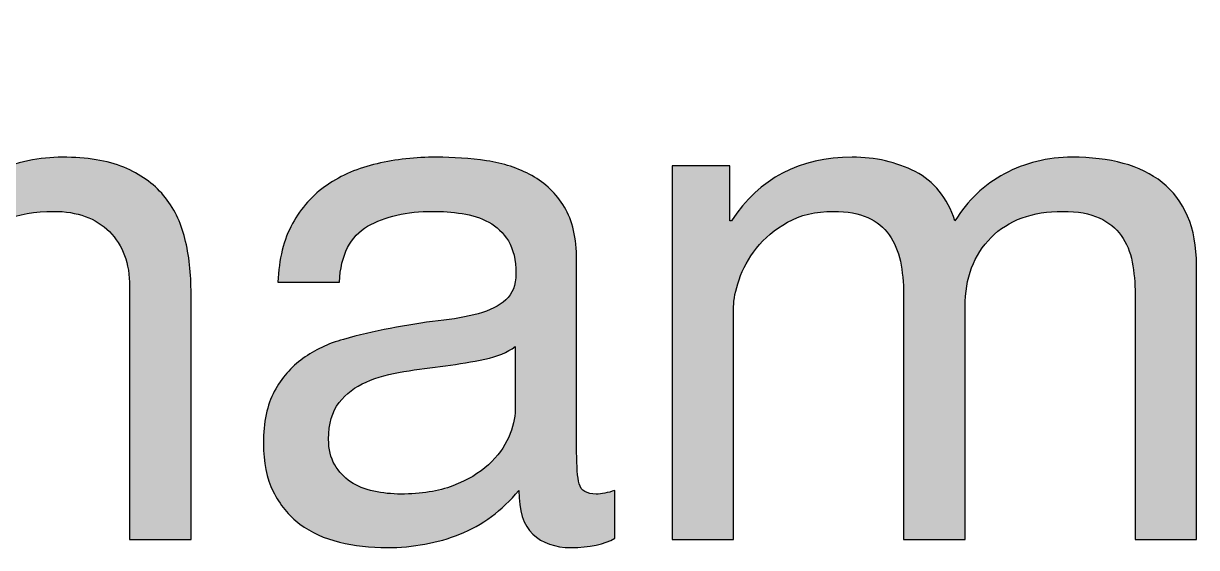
# Paper-space layout 'A1mask (portrait)' of a CAD drawing. Extents: x 0 to 565, y 0 to 805.
# Drawn here: x 403.16 to 409.84, y 59.16 to 62.15 of the extents above; entities that cross this region are included whole.
import ezdxf
from ezdxf.enums import TextEntityAlignment as Align

# ---------------------------------------------------------------- set-up
doc = ezdxf.new("R2010")
doc.units = 0
doc.layers.get('0').update_dxf_attribs({"linetype": 'CONTINUOUS'})
doc.layers.get('Defpoints').update_dxf_attribs({"linetype": 'CONTINUOUS'})
doc.layers.add('JPP_Mask', color=7, linetype='CONTINUOUS')
doc.styles.add('JPP', font='arial.ttf')

# ---------------------------------------------------------------- blocks, each defined once
blk = doc.blocks.new('A1mask (portrait)')
at = {"true_color": 0x004a91}
h = blk.add_hatch(color=154, dxfattribs=at)
edge = h.paths.add_edge_path()
edge.add_spline(control_points=[(402.697, 62.1509), (402.697, 62.1509), (402.697, 61.026), (402.697, 61.026), (402.697, 61.026), (402.705, 61.026), (402.705, 61.026), (402.7325, 61.0923), (402.7713, 61.1476), (402.8205, 61.1931), (402.8698, 61.2385), (402.9256, 61.2755), (402.9876, 61.3043), (403.0492, 61.3332), (403.1135, 61.3545), (403.1812, 61.3682), (403.2484, 61.382), (403.3138, 61.3886), (403.3767, 61.3886), (403.5168, 61.3886), (403.6338, 61.3697), (403.727, 61.3313), (403.8203, 61.2925), (403.896, 61.239), (403.9537, 61.1704), (404.011, 61.1017), (404.0517, 61.0198), (404.0749, 60.9252), (404.0986, 60.8305), (404.11, 60.7254), (404.11, 60.6099), (404.11, 60.6099), (404.11, 59.2092), (404.11, 59.2092), (404.11, 59.2092), (403.7601, 59.2092), (403.7601, 59.2092), (403.7601, 59.2092), (403.7601, 60.6511), (403.7601, 60.6511), (403.7601, 60.7832), (403.7213, 60.8873), (403.6446, 60.9645), (403.5675, 61.0411), (403.4619, 61.08), (403.3275, 61.08), (403.22, 61.08), (403.1273, 61.0634), (403.0492, 61.0303), (402.9711, 60.9976), (402.9057, 60.9507), (402.8537, 60.8901), (402.8011, 60.83), (402.7623, 60.759), (402.7363, 60.6781), (402.7098, 60.5971), (402.697, 60.5086), (402.697, 60.4125), (402.697, 60.4125), (402.697, 59.2092), (402.697, 59.2092), (402.697, 59.2092), (402.3467, 59.2092), (402.3467, 59.2092), (402.3467, 59.2092), (402.3467, 62.1509), (402.3467, 62.1509), (402.3467, 62.1509), (402.697, 62.1509), (402.697, 62.1509)], knot_values=[0, 0, 0, 0, 1, 1, 1, 2, 2, 2, 3, 3, 3, 4, 4, 4, 5, 5, 5, 6, 6, 6, 7, 7, 7, 8, 8, 8, 9, 9, 9, 10, 10, 10, 11, 11, 11, 12, 12, 12, 13, 13, 13, 14, 14, 14, 15, 15, 15, 16, 16, 16, 17, 17, 17, 18, 18, 18, 19, 19, 19, 20, 20, 20, 21, 21, 21, 22, 22, 22, 23, 23, 23, 23], degree=3, periodic=0)
h = blk.add_hatch(color=154, dxfattribs=at)
edge = h.paths.add_edge_path(flags=16)
edge.add_spline(control_points=[(405.7833, 60.2374), (405.7118, 60.2222), (405.637, 60.2099), (405.5584, 60.2), (405.4803, 60.1905), (405.4013, 60.1796), (405.3217, 60.1673), (405.2422, 60.155), (405.1707, 60.1347), (405.1073, 60.1072), (405.0444, 60.0797), (404.9928, 60.0409), (404.953, 59.9898), (404.9132, 59.9392), (404.8934, 59.8696), (404.8934, 59.782), (404.8934, 59.7243), (404.9047, 59.6755), (404.9284, 59.6357), (404.9516, 59.596), (404.9819, 59.5638), (405.0188, 59.5387), (405.0562, 59.5141), (405.0997, 59.4961), (405.1509, 59.4852), (405.2015, 59.4743), (405.2531, 59.4686), (405.3052, 59.4686), (405.4207, 59.4686), (405.5196, 59.4847), (405.602, 59.516), (405.6843, 59.5477), (405.7516, 59.5875), (405.8036, 59.6357), (405.8557, 59.6835), (405.8945, 59.7361), (405.9191, 59.7924), (405.9437, 59.8483), (405.956, 59.9013), (405.956, 59.951), (405.956, 59.951), (405.956, 60.3093), (405.956, 60.3093), (405.912, 60.2762), (405.8548, 60.2521), (405.7833, 60.2374)], knot_values=[0, 0, 0, 0, 1, 1, 1, 2, 2, 2, 3, 3, 3, 4, 4, 4, 5, 5, 5, 6, 6, 6, 7, 7, 7, 8, 8, 8, 9, 9, 9, 10, 10, 10, 11, 11, 11, 12, 12, 12, 13, 13, 13, 14, 14, 14, 15, 15, 15, 15], degree=3, periodic=0)
edge = h.paths.add_edge_path()
edge.add_spline(control_points=[(406.2737, 59.1638), (406.1828, 59.1638), (406.1108, 59.1894), (406.0573, 59.24), (406.0034, 59.2911), (405.9769, 59.374), (405.9769, 59.4895), (405.8808, 59.374), (405.7686, 59.2911), (405.6408, 59.24), (405.5135, 59.1894), (405.3752, 59.1638), (405.2271, 59.1638), (405.131, 59.1638), (405.0401, 59.1742), (404.9549, 59.195), (404.8697, 59.2154), (404.7949, 59.25), (404.7305, 59.2978), (404.6657, 59.346), (404.615, 59.4076), (404.5781, 59.4833), (404.5412, 59.5586), (404.5222, 59.6499), (404.5222, 59.7574), (404.5222, 59.8781), (404.5431, 59.977), (404.5843, 60.0537), (404.6254, 60.1309), (404.6794, 60.1934), (404.7471, 60.2412), (404.8143, 60.2894), (404.891, 60.3259), (404.9776, 60.3505), (405.0642, 60.3751), (405.1528, 60.396), (405.2436, 60.4125), (405.3397, 60.4315), (405.4311, 60.4461), (405.5172, 60.4556), (405.6039, 60.4651), (405.6801, 60.4788), (405.7459, 60.4968), (405.8121, 60.5148), (405.8642, 60.5408), (405.9026, 60.5749), (405.9409, 60.6094), (405.9603, 60.6596), (405.9603, 60.7254), (405.9603, 60.8021), (405.9461, 60.8641), (405.9172, 60.911), (405.8884, 60.9574), (405.851, 60.9933), (405.806, 61.0179), (405.7606, 61.0426), (405.7094, 61.0591), (405.6536, 61.0676), (405.5972, 61.0757), (405.5414, 61.08), (405.4865, 61.08), (405.3383, 61.08), (405.2148, 61.0516), (405.1158, 60.9952), (405.0169, 60.9389), (404.9634, 60.8324), (404.9549, 60.6762), (404.9549, 60.6762), (404.6046, 60.6762), (404.6046, 60.6762), (404.6103, 60.8078), (404.6377, 60.919), (404.6874, 61.0099), (404.7367, 61.1003), (404.8025, 61.1737), (404.8848, 61.23), (404.9672, 61.2863), (405.0623, 61.327), (405.1693, 61.3517), (405.2763, 61.3763), (405.389, 61.3886), (405.5073, 61.3886), (405.6034, 61.3886), (405.6985, 61.382), (405.7937, 61.3682), (405.8884, 61.3545), (405.974, 61.3261), (406.0512, 61.2835), (406.1279, 61.2409), (406.1894, 61.1813), (406.2363, 61.1046), (406.2831, 61.0274), (406.3063, 60.9275), (406.3063, 60.8035), (406.3063, 60.8035), (406.3063, 59.7077), (406.3063, 59.7077), (406.3063, 59.6253), (406.3111, 59.5647), (406.321, 59.5264), (406.3305, 59.4881), (406.3627, 59.4686), (406.4176, 59.4686), (406.4479, 59.4686), (406.4834, 59.4757), (406.5246, 59.4895), (406.5246, 59.4895), (406.5246, 59.2173), (406.5246, 59.2173), (406.4644, 59.1818), (406.3807, 59.1638), (406.2737, 59.1638)], knot_values=[0, 0, 0, 0, 1, 1, 1, 2, 2, 2, 3, 3, 3, 4, 4, 4, 5, 5, 5, 6, 6, 6, 7, 7, 7, 8, 8, 8, 9, 9, 9, 10, 10, 10, 11, 11, 11, 12, 12, 12, 13, 13, 13, 14, 14, 14, 15, 15, 15, 16, 16, 16, 17, 17, 17, 18, 18, 18, 19, 19, 19, 20, 20, 20, 21, 21, 21, 22, 22, 22, 23, 23, 23, 24, 24, 24, 25, 25, 25, 26, 26, 26, 27, 27, 27, 28, 28, 28, 29, 29, 29, 30, 30, 30, 31, 31, 31, 32, 32, 32, 33, 33, 33, 34, 34, 34, 35, 35, 35, 36, 36, 36, 37, 37, 37, 37], degree=3, periodic=0)
h = blk.add_hatch(color=154, dxfattribs=at)
edge = h.paths.add_edge_path()
edge.add_spline(control_points=[(407.2313, 60.6904), (407.2521, 60.7524), (407.2848, 60.812), (407.3302, 60.8698), (407.3757, 60.9275), (407.4348, 60.9768), (407.5072, 61.0179)], knot_values=[28, 28, 28, 28, 29, 29, 29, 30, 30, 30, 30], degree=3, periodic=0)
edge.add_spline(control_points=[(407.5072, 61.0179), (407.5801, 61.0591), (407.6672, 61.08), (407.769, 61.08)], knot_values=[27, 27, 27, 27, 28, 28, 28, 28], degree=3, periodic=0)
edge.add_spline(control_points=[(407.769, 61.08), (407.8485, 61.08), (407.9139, 61.0681), (407.9645, 61.0449)], knot_values=[26, 26, 26, 26, 27, 27, 27, 27], degree=3, periodic=0)
edge.add_spline(control_points=[(407.9645, 61.0449), (408.0156, 61.0213), (408.0559, 60.9886), (408.0862, 60.946), (408.1165, 60.9034), (408.1378, 60.8532), (408.1501, 60.7955), (408.1624, 60.7377), (408.1685, 60.6748), (408.1685, 60.6061)], knot_values=[23, 23, 23, 23, 24, 24, 24, 25, 25, 25, 26, 26, 26, 26], degree=3, periodic=0)
edge.add_spline(control_points=[(408.1685, 60.6061), (408.1685, 60.6061), (408.1685, 59.2092), (408.1685, 59.2092), (408.1685, 59.2092), (408.2561, 59.2092), (408.3437, 59.2092)], knot_values=[21.5, 21.5, 21.5, 21.5, 22.5, 22.5, 22.5, 23, 23, 23, 23], degree=3, periodic=0)
edge.add_spline(control_points=[(408.3437, 59.2092), (408.4312, 59.2092), (408.5188, 59.2092), (408.5188, 59.2092), (408.5188, 59.2092), (408.5188, 59.5409), (408.5188, 59.8727)], knot_values=[20.5, 20.5, 20.5, 20.5, 21, 21, 21, 21.5, 21.5, 21.5, 21.5], degree=3, periodic=0)
edge.add_spline(control_points=[(408.5188, 59.8727), (408.5188, 60.2044), (408.5188, 60.5361), (408.5188, 60.5361), (408.5188, 60.7008), (408.5685, 60.8324), (408.6674, 60.9313)], knot_values=[19, 19, 19, 19, 19.5, 19.5, 19.5, 20.5, 20.5, 20.5, 20.5], degree=3, periodic=0)
edge.add_spline(control_points=[(408.6674, 60.9313), (408.7659, 61.0303), (408.9022, 61.08), (409.075, 61.08)], knot_values=[18, 18, 18, 18, 19, 19, 19, 19], degree=3, periodic=0)
edge.add_spline(control_points=[(409.075, 61.08), (409.1602, 61.08), (409.2298, 61.0676), (409.2833, 61.0426)], knot_values=[17, 17, 17, 17, 18, 18, 18, 18], degree=3, periodic=0)
edge.add_spline(control_points=[(409.2833, 61.0426), (409.3368, 61.0179), (409.3784, 60.9843), (409.4087, 60.9417), (409.439, 60.8991), (409.4598, 60.849), (409.4707, 60.7912), (409.4816, 60.7335), (409.4873, 60.6719), (409.4873, 60.6061)], knot_values=[14, 14, 14, 14, 15, 15, 15, 16, 16, 16, 17, 17, 17, 17], degree=3, periodic=0)
edge.add_spline(control_points=[(409.4873, 60.6061), (409.4873, 60.6061), (409.4873, 59.2092), (409.4873, 59.2092), (409.4873, 59.2092), (409.5748, 59.2092), (409.6622, 59.2092)], knot_values=[12.5, 12.5, 12.5, 12.5, 13.5, 13.5, 13.5, 14, 14, 14, 14], degree=3, periodic=0)
edge.add_spline(control_points=[(409.6622, 59.2092), (409.7497, 59.2092), (409.8371, 59.2092), (409.8371, 59.2092), (409.8371, 59.2092), (409.8371, 59.5996), (409.8371, 59.99)], knot_values=[11.5, 11.5, 11.5, 11.5, 12, 12, 12, 12.5, 12.5, 12.5, 12.5], degree=3, periodic=0)
edge.add_spline(control_points=[(409.8371, 59.99), (409.8371, 60.3804), (409.8371, 60.7709), (409.8371, 60.7709), (409.8371, 60.8807), (409.8201, 60.9749), (409.786, 61.053)], knot_values=[10, 10, 10, 10, 10.5, 10.5, 10.5, 11.5, 11.5, 11.5, 11.5], degree=3, periodic=0)
edge.add_spline(control_points=[(409.786, 61.053), (409.7514, 61.1311), (409.7036, 61.195), (409.6416, 61.2447)], knot_values=[9, 9, 9, 9, 10, 10, 10, 10], degree=3, periodic=0)
edge.add_spline(control_points=[(409.6416, 61.2447), (409.5796, 61.2939), (409.5058, 61.3304), (409.4191, 61.3536)], knot_values=[8, 8, 8, 8, 9, 9, 9, 9], degree=3, periodic=0)
edge.add_spline(control_points=[(409.4191, 61.3536), (409.3325, 61.3772), (409.236, 61.3886), (409.1285, 61.3886)], knot_values=[7, 7, 7, 7, 8, 8, 8, 8], degree=3, periodic=0)
edge.add_spline(control_points=[(409.1285, 61.3886), (408.9884, 61.3886), (408.8601, 61.3573), (408.7437, 61.2939)], knot_values=[6, 6, 6, 6, 7, 7, 7, 7], degree=3, periodic=0)
edge.add_spline(control_points=[(408.7437, 61.2939), (408.6267, 61.231), (408.5325, 61.1415), (408.4611, 61.026)], knot_values=[5, 5, 5, 5, 6, 6, 6, 6], degree=3, periodic=0)
edge.add_spline(control_points=[(408.4611, 61.026), (408.417, 61.1581), (408.3418, 61.2513), (408.2348, 61.3062)], knot_values=[4, 4, 4, 4, 5, 5, 5, 5], degree=3, periodic=0)
edge.add_spline(control_points=[(408.2348, 61.3062), (408.1273, 61.3611), (408.0081, 61.3886), (407.876, 61.3886)], knot_values=[3, 3, 3, 3, 4, 4, 4, 4], degree=3, periodic=0)
edge.add_spline(control_points=[(407.876, 61.3886), (407.5768, 61.3886), (407.3473, 61.2679), (407.1882, 61.026)], knot_values=[2, 2, 2, 2, 3, 3, 3, 3], degree=3, periodic=0)
edge.add_spline(control_points=[(407.1797, 61.026), (407.1797, 61.026), (407.1797, 61.1043), (407.1797, 61.1827)], knot_values=[0.5, 0.5, 0.5, 0.5, 1, 1, 1, 1], degree=3, periodic=0)
edge.add_spline(control_points=[(407.1797, 61.1827), (407.1797, 61.261), (407.1797, 61.3394), (407.1797, 61.3394), (407.1797, 61.3394), (407.1591, 61.3394), (407.1282, 61.3394)], knot_values=[34.749965, 34.749965, 34.749965, 34.749965, 35.249965, 35.249965, 35.249965, 35.5, 35.5, 35.5, 35.5], degree=3, periodic=0)
edge.add_spline(control_points=[(407.1282, 61.3394), (407.0973, 61.3394), (407.0561, 61.3394), (407.0149, 61.3394)], knot_values=[34.49997, 34.49997, 34.49997, 34.49997, 34.749965, 34.749965, 34.749965, 34.749965], degree=3, periodic=0)
edge.add_spline(control_points=[(407.0149, 61.3394), (406.9943, 61.3394), (406.9738, 61.3394), (406.9545, 61.3394)], knot_values=[34.374972, 34.374972, 34.374972, 34.374972, 34.49997, 34.49997, 34.49997, 34.49997], degree=3, periodic=0)
edge.add_spline(control_points=[(406.9545, 61.3394), (406.9352, 61.3394), (406.9171, 61.3394), (406.9017, 61.3394)], knot_values=[34.249975, 34.249975, 34.249975, 34.249975, 34.374973, 34.374973, 34.374973, 34.374973], degree=3, periodic=0)
edge.add_spline(control_points=[(406.9017, 61.3394), (406.894, 61.3394), (406.8869, 61.3394), (406.8806, 61.3394)], knot_values=[34.187476, 34.187476, 34.187476, 34.187476, 34.249975, 34.249975, 34.249975, 34.249975], degree=3, periodic=0)
edge.add_spline(control_points=[(406.8806, 61.3394), (406.8743, 61.3394), (406.8689, 61.3394), (406.8644, 61.3394)], knot_values=[34.124977, 34.124977, 34.124977, 34.124977, 34.187476, 34.187476, 34.187476, 34.187476], degree=3, periodic=0)
edge.add_spline(control_points=[(406.8502, 61.3394), (406.8502, 61.3394), (406.8502, 61.3394), (406.8502, 61.3394), (406.8502, 61.3394), (406.8502, 61.3394), (406.8502, 61.3394)], knot_values=[33.99998, 33.99998, 33.99998, 33.99998, 34.001425, 34.001425, 34.001425, 34.001445, 34.001445, 34.001445, 34.001445], degree=3, periodic=0)
edge.add_spline(control_points=[(406.8502, 61.3394), (406.8502, 61.3393), (406.8502, 60.8068), (406.8502, 60.2743)], knot_values=[33.49999, 33.49999, 33.49999, 33.49999, 33.99998, 33.99998, 33.99998, 33.99998], degree=3, periodic=0)
edge.add_spline(control_points=[(406.8502, 60.2743), (406.8502, 59.7417), (406.8502, 59.2092), (406.8502, 59.2092), (406.8502, 59.2092), (406.8502, 59.2092), (406.8502, 59.2092)], knot_values=[32.999023, 32.999023, 32.999023, 32.999023, 33.499013, 33.499013, 33.499013, 33.49999, 33.49999, 33.49999, 33.49999], degree=3, periodic=0)
edge.add_spline(control_points=[(406.8589, 59.2092), (406.8607, 59.2092), (406.8629, 59.2092), (406.8653, 59.2092)], knot_values=[32.875002, 32.875002, 32.875002, 32.875002, 32.906252, 32.906252, 32.906252, 32.906252], degree=3, periodic=0)
edge.add_spline(control_points=[(406.8653, 59.2092), (406.8701, 59.2092), (406.8759, 59.2092), (406.8825, 59.2092)], knot_values=[32.812504, 32.812504, 32.812504, 32.812504, 32.875002, 32.875002, 32.875002, 32.875002], degree=3, periodic=0)
edge.add_spline(control_points=[(406.8825, 59.2092), (406.8892, 59.2092), (406.8967, 59.2092), (406.905, 59.2092)], knot_values=[32.750005, 32.750005, 32.750005, 32.750005, 32.812504, 32.812504, 32.812504, 32.812504], degree=3, periodic=0)
edge.add_spline(control_points=[(406.905, 59.2092), (406.9214, 59.2092), (406.9405, 59.2092), (406.9611, 59.2092)], knot_values=[32.625008, 32.625008, 32.625008, 32.625008, 32.750005, 32.750005, 32.750005, 32.750005], degree=3, periodic=0)
edge.add_spline(control_points=[(406.9611, 59.2092), (406.9816, 59.2092), (407.0035, 59.2092), (407.0254, 59.2092)], knot_values=[32.50001, 32.50001, 32.50001, 32.50001, 32.625008, 32.625008, 32.625008, 32.625008], degree=3, periodic=0)
edge.add_spline(control_points=[(407.0254, 59.2092), (407.0691, 59.2092), (407.1129, 59.2092), (407.1458, 59.2092)], knot_values=[32.250015, 32.250015, 32.250015, 32.250015, 32.50001, 32.50001, 32.50001, 32.50001], degree=3, periodic=0)
edge.add_spline(control_points=[(407.1458, 59.2092), (407.1786, 59.2092), (407.2005, 59.2092), (407.2005, 59.2092), (407.2005, 59.2092), (407.2005, 59.2092), (407.2005, 59.2092)], knot_values=[31.999532, 31.999532, 31.999532, 31.999532, 32.249547, 32.249547, 32.249547, 32.250015, 32.250015, 32.250015, 32.250015], degree=3, periodic=0)
edge.add_spline(control_points=[(407.2005, 59.2092), (407.2005, 59.2092), (407.2005, 59.2092), (407.2005, 59.2092)], knot_values=[31.999288, 31.999288, 31.999288, 31.999288, 31.999532, 31.999532, 31.999532, 31.999532], degree=3, periodic=0)
edge.add_spline(control_points=[(407.2005, 59.2177), (407.2005, 59.2196), (407.2005, 59.2217), (407.2005, 59.2241)], knot_values=[31.937521, 31.937521, 31.937521, 31.937521, 31.953146, 31.953146, 31.953146, 31.953146], degree=3, periodic=0)
edge.add_spline(control_points=[(407.2005, 59.2241), (407.2005, 59.229), (407.2005, 59.235), (407.2005, 59.242)], knot_values=[31.906272, 31.906272, 31.906272, 31.906272, 31.937521, 31.937521, 31.937521, 31.937521], degree=3, periodic=0)
edge.add_spline(control_points=[(407.2005, 59.242), (407.2005, 59.2491), (407.2005, 59.2572), (407.2005, 59.2662)], knot_values=[31.875022, 31.875022, 31.875022, 31.875022, 31.906272, 31.906272, 31.906272, 31.906272], degree=3, periodic=0)
edge.add_spline(control_points=[(407.2005, 59.2662), (407.2005, 59.2844), (407.2005, 59.3064), (407.2005, 59.3317)], knot_values=[31.812524, 31.812524, 31.812524, 31.812524, 31.875022, 31.875022, 31.875022, 31.875022], degree=3, periodic=0)
edge.add_spline(control_points=[(407.2005, 59.3317), (407.2005, 59.3569), (407.2005, 59.3854), (407.2005, 59.4165)], knot_values=[31.750025, 31.750025, 31.750025, 31.750025, 31.812524, 31.812524, 31.812524, 31.812524], degree=3, periodic=0)
edge.add_spline(control_points=[(407.2005, 59.4165), (407.2005, 59.4787), (407.2005, 59.5513), (407.2005, 59.629)], knot_values=[31.625028, 31.625028, 31.625028, 31.625028, 31.750025, 31.750025, 31.750025, 31.750025], degree=3, periodic=0)
edge.add_spline(control_points=[(407.2005, 59.629), (407.2005, 59.7067), (407.2005, 59.7897), (407.2005, 59.8726)], knot_values=[31.50003, 31.50003, 31.50003, 31.50003, 31.625028, 31.625028, 31.625028, 31.625028], degree=3, periodic=0)
edge.add_spline(control_points=[(407.2005, 59.8726), (407.2005, 60.0384), (407.2005, 60.2043), (407.2005, 60.3287)], knot_values=[31.250035, 31.250035, 31.250035, 31.250035, 31.50003, 31.50003, 31.50003, 31.50003], degree=3, periodic=0)
edge.add_spline(control_points=[(407.2005, 60.3287), (407.2005, 60.4531), (407.2005, 60.5361), (407.2005, 60.5361), (407.2005, 60.5772), (407.2109, 60.6288), (407.2313, 60.6904)], knot_values=[30, 30, 30, 30, 30.250035, 30.250035, 30.250035, 31.250035, 31.250035, 31.250035, 31.250035], degree=3, periodic=0)
at = {"layer": 'Defpoints', "color": 154, "true_color": 0x004a91}
for points, knots in [([(402.697, 62.1509), (402.697, 62.1509), (402.697, 61.026), (402.697, 61.026), (402.697, 61.026), (402.705, 61.026), (402.705, 61.026), (402.7325, 61.0923), (402.7713, 61.1476), (402.8205, 61.1931), (402.8698, 61.2385), (402.9256, 61.2755), (402.9876, 61.3043), (403.0492, 61.3332), (403.1135, 61.3545), (403.1812, 61.3682), (403.2484, 61.382), (403.3138, 61.3886), (403.3767, 61.3886), (403.5168, 61.3886), (403.6338, 61.3697), (403.727, 61.3313), (403.8203, 61.2925), (403.896, 61.239), (403.9537, 61.1704), (404.011, 61.1017), (404.0517, 61.0198), (404.0749, 60.9252), (404.0986, 60.8305), (404.11, 60.7254), (404.11, 60.6099), (404.11, 60.6099), (404.11, 59.2092), (404.11, 59.2092), (404.11, 59.2092), (403.7601, 59.2092), (403.7601, 59.2092), (403.7601, 59.2092), (403.7601, 60.6511), (403.7601, 60.6511), (403.7601, 60.7832), (403.7213, 60.8873), (403.6446, 60.9645), (403.5675, 61.0411), (403.4619, 61.08), (403.3275, 61.08), (403.22, 61.08), (403.1273, 61.0634), (403.0492, 61.0303), (402.9711, 60.9976), (402.9057, 60.9507), (402.8537, 60.8901), (402.8011, 60.83), (402.7623, 60.759), (402.7363, 60.6781), (402.7098, 60.5971), (402.697, 60.5086), (402.697, 60.4125), (402.697, 60.4125), (402.697, 59.2092), (402.697, 59.2092), (402.697, 59.2092), (402.3467, 59.2092), (402.3467, 59.2092), (402.3467, 59.2092), (402.3467, 62.1509), (402.3467, 62.1509), (402.3467, 62.1509), (402.697, 62.1509), (402.697, 62.1509)], [0, 0, 0, 0, 1, 1, 1, 2, 2, 2, 3, 3, 3, 4, 4, 4, 5, 5, 5, 6, 6, 6, 7, 7, 7, 8, 8, 8, 9, 9, 9, 10, 10, 10, 11, 11, 11, 12, 12, 12, 13, 13, 13, 14, 14, 14, 15, 15, 15, 16, 16, 16, 17, 17, 17, 18, 18, 18, 19, 19, 19, 20, 20, 20, 21, 21, 21, 22, 22, 22, 23, 23, 23, 23]), ([(406.2737, 59.1638), (406.1828, 59.1638), (406.1108, 59.1894), (406.0573, 59.24), (406.0034, 59.2911), (405.9769, 59.374), (405.9769, 59.4895), (405.8808, 59.374), (405.7686, 59.2911), (405.6408, 59.24), (405.5135, 59.1894), (405.3752, 59.1638), (405.2271, 59.1638), (405.131, 59.1638), (405.0401, 59.1742), (404.9549, 59.195), (404.8697, 59.2154), (404.7949, 59.25), (404.7305, 59.2978), (404.6657, 59.346), (404.615, 59.4076), (404.5781, 59.4833), (404.5412, 59.5586), (404.5222, 59.6499), (404.5222, 59.7574), (404.5222, 59.8781), (404.5431, 59.977), (404.5843, 60.0537), (404.6254, 60.1309), (404.6794, 60.1934), (404.7471, 60.2412), (404.8143, 60.2894), (404.891, 60.3259), (404.9776, 60.3505), (405.0642, 60.3751), (405.1528, 60.396), (405.2436, 60.4125), (405.3397, 60.4315), (405.4311, 60.4461), (405.5172, 60.4556), (405.6039, 60.4651), (405.6801, 60.4788), (405.7459, 60.4968), (405.8121, 60.5148), (405.8642, 60.5408), (405.9026, 60.5749), (405.9409, 60.6094), (405.9603, 60.6596), (405.9603, 60.7254), (405.9603, 60.8021), (405.9461, 60.8641), (405.9172, 60.911), (405.8884, 60.9574), (405.851, 60.9933), (405.806, 61.0179), (405.7606, 61.0426), (405.7094, 61.0591), (405.6536, 61.0676), (405.5972, 61.0757), (405.5414, 61.08), (405.4865, 61.08), (405.3383, 61.08), (405.2148, 61.0516), (405.1158, 60.9952), (405.0169, 60.9389), (404.9634, 60.8324), (404.9549, 60.6762), (404.9549, 60.6762), (404.6046, 60.6762), (404.6046, 60.6762), (404.6103, 60.8078), (404.6377, 60.919), (404.6874, 61.0099), (404.7367, 61.1003), (404.8025, 61.1737), (404.8848, 61.23), (404.9672, 61.2863), (405.0623, 61.327), (405.1693, 61.3517), (405.2763, 61.3763), (405.389, 61.3886), (405.5073, 61.3886), (405.6034, 61.3886), (405.6985, 61.382), (405.7937, 61.3682), (405.8884, 61.3545), (405.974, 61.3261), (406.0512, 61.2835), (406.1279, 61.2409), (406.1894, 61.1813), (406.2363, 61.1046), (406.2831, 61.0274), (406.3063, 60.9275), (406.3063, 60.8035), (406.3063, 60.8035), (406.3063, 59.7077), (406.3063, 59.7077), (406.3063, 59.6253), (406.3111, 59.5647), (406.321, 59.5264), (406.3305, 59.4881), (406.3627, 59.4686), (406.4176, 59.4686), (406.4479, 59.4686), (406.4834, 59.4757), (406.5246, 59.4895), (406.5246, 59.4895), (406.5246, 59.2173), (406.5246, 59.2173), (406.4644, 59.1818), (406.3807, 59.1638), (406.2737, 59.1638)], [0, 0, 0, 0, 1, 1, 1, 2, 2, 2, 3, 3, 3, 4, 4, 4, 5, 5, 5, 6, 6, 6, 7, 7, 7, 8, 8, 8, 9, 9, 9, 10, 10, 10, 11, 11, 11, 12, 12, 12, 13, 13, 13, 14, 14, 14, 15, 15, 15, 16, 16, 16, 17, 17, 17, 18, 18, 18, 19, 19, 19, 20, 20, 20, 21, 21, 21, 22, 22, 22, 23, 23, 23, 24, 24, 24, 25, 25, 25, 26, 26, 26, 27, 27, 27, 28, 28, 28, 29, 29, 29, 30, 30, 30, 31, 31, 31, 32, 32, 32, 33, 33, 33, 34, 34, 34, 35, 35, 35, 36, 36, 36, 37, 37, 37, 37]), ([(407.1797, 61.3394), (407.1797, 61.3394), (407.1797, 61.026), (407.1797, 61.026), (407.1797, 61.026), (407.1882, 61.026), (407.1882, 61.026), (407.3473, 61.2679), (407.5768, 61.3886), (407.876, 61.3886), (408.0081, 61.3886), (408.1273, 61.3611), (408.2348, 61.3062), (408.3418, 61.2513), (408.417, 61.1581), (408.4611, 61.026), (408.5325, 61.1415), (408.6267, 61.231), (408.7437, 61.2939), (408.8601, 61.3573), (408.9884, 61.3886), (409.1285, 61.3886), (409.236, 61.3886), (409.3325, 61.3772), (409.4191, 61.3536), (409.5058, 61.3304), (409.5796, 61.2939), (409.6416, 61.2447), (409.7036, 61.195), (409.7514, 61.1311), (409.786, 61.053), (409.8201, 60.9749), (409.8371, 60.8807), (409.8371, 60.7709), (409.8371, 60.7709), (409.8371, 59.2092), (409.8371, 59.2092), (409.8371, 59.2092), (409.4873, 59.2092), (409.4873, 59.2092), (409.4873, 59.2092), (409.4873, 60.6061), (409.4873, 60.6061), (409.4873, 60.6719), (409.4816, 60.7335), (409.4707, 60.7912), (409.4598, 60.849), (409.439, 60.8991), (409.4087, 60.9417), (409.3784, 60.9843), (409.3368, 61.0179), (409.2833, 61.0426), (409.2298, 61.0676), (409.1602, 61.08), (409.075, 61.08), (408.9022, 61.08), (408.7659, 61.0303), (408.6674, 60.9313), (408.5685, 60.8324), (408.5188, 60.7008), (408.5188, 60.5361), (408.5188, 60.5361), (408.5188, 59.2092), (408.5188, 59.2092), (408.5188, 59.2092), (408.1685, 59.2092), (408.1685, 59.2092), (408.1685, 59.2092), (408.1685, 60.6061), (408.1685, 60.6061), (408.1685, 60.6748), (408.1624, 60.7377), (408.1501, 60.7955), (408.1378, 60.8532), (408.1165, 60.9034), (408.0862, 60.946), (408.0559, 60.9886), (408.0156, 61.0213), (407.9645, 61.0449), (407.9139, 61.0681), (407.8485, 61.08), (407.769, 61.08), (407.6672, 61.08), (407.5801, 61.0591), (407.5072, 61.0179), (407.4348, 60.9768), (407.3757, 60.9275), (407.3302, 60.8698), (407.2848, 60.812), (407.2521, 60.7524), (407.2313, 60.6904), (407.2109, 60.6288), (407.2005, 60.5772), (407.2005, 60.5361), (407.2005, 60.5361), (407.2005, 59.2092), (407.2005, 59.2092), (407.2005, 59.2092), (406.8502, 59.2092), (406.8502, 59.2092), (406.8502, 59.2092), (406.8502, 61.3394), (406.8502, 61.3394), (406.8502, 61.3394), (407.1797, 61.3394), (407.1797, 61.3394)], [0, 0, 0, 0, 1, 1, 1, 2, 2, 2, 3, 3, 3, 4, 4, 4, 5, 5, 5, 6, 6, 6, 7, 7, 7, 8, 8, 8, 9, 9, 9, 10, 10, 10, 11, 11, 11, 12, 12, 12, 13, 13, 13, 14, 14, 14, 15, 15, 15, 16, 16, 16, 17, 17, 17, 18, 18, 18, 19, 19, 19, 20, 20, 20, 21, 21, 21, 22, 22, 22, 23, 23, 23, 24, 24, 24, 25, 25, 25, 26, 26, 26, 27, 27, 27, 28, 28, 28, 29, 29, 29, 30, 30, 30, 31, 31, 31, 32, 32, 32, 33, 33, 33, 34, 34, 34, 35, 35, 35, 35]), ([(405.7833, 60.2374), (405.7118, 60.2222), (405.637, 60.2099), (405.5584, 60.2), (405.4803, 60.1905), (405.4013, 60.1796), (405.3217, 60.1673), (405.2422, 60.155), (405.1707, 60.1347), (405.1073, 60.1072), (405.0444, 60.0797), (404.9928, 60.0409), (404.953, 59.9898), (404.9132, 59.9392), (404.8934, 59.8696), (404.8934, 59.782), (404.8934, 59.7243), (404.9047, 59.6755), (404.9284, 59.6357), (404.9516, 59.596), (404.9819, 59.5638), (405.0188, 59.5387), (405.0562, 59.5141), (405.0997, 59.4961), (405.1509, 59.4852), (405.2015, 59.4743), (405.2531, 59.4686), (405.3052, 59.4686), (405.4207, 59.4686), (405.5196, 59.4847), (405.602, 59.516), (405.6843, 59.5477), (405.7516, 59.5875), (405.8036, 59.6357), (405.8557, 59.6835), (405.8945, 59.7361), (405.9191, 59.7924), (405.9437, 59.8483), (405.956, 59.9013), (405.956, 59.951), (405.956, 59.951), (405.956, 60.3093), (405.956, 60.3093), (405.912, 60.2762), (405.8548, 60.2521), (405.7833, 60.2374)], [0, 0, 0, 0, 1, 1, 1, 2, 2, 2, 3, 3, 3, 4, 4, 4, 5, 5, 5, 6, 6, 6, 7, 7, 7, 8, 8, 8, 9, 9, 9, 10, 10, 10, 11, 11, 11, 12, 12, 12, 13, 13, 13, 14, 14, 14, 15, 15, 15, 15])]:
    blk.add_open_spline(points, degree=3, knots=knots, dxfattribs=at)
at = {"color": 7, "style": 'JPP'}
for tag, p in [('Client', (498, 115)), ('Project1', (498, 90)), ('Project2', (498, 82.5)), ('Project3', (498, 75)), ('Title1', (498, 57.5)), ('Title2', (498, 50)), ('Title3', (498, 42.5)), ('Status', (390, 7.5))]:
    blk.add_attdef(tag, text='', height=3.5, dxfattribs=at).set_placement(p, align=Align.MIDDLE_LEFT)
at = {"color": 2, "style": 'JPP'}
for tag, p in [('Scale', (417.5, 25)), ('Checked', (507.5, 25)), ('Drawn', (462.5, 25)), ('Date', (552.5, 25))]:
    blk.add_attdef(tag, text='', height=2, dxfattribs=at).set_placement(p, align=Align.MIDDLE_CENTER)
at = {"color": 6, "style": 'JPP'}
for tag, p in [('Ref', (480, 7.5)), ('DrgNo.', (522, 7.5))]:
    blk.add_attdef(tag, text='', height=4, dxfattribs=at).set_placement(p, align=Align.MIDDLE_LEFT)
blk.add_attdef('Rev', text='', height=4, dxfattribs=at).set_placement((556.2747, 7.5), align=Align.MIDDLE_CENTER)

psp = doc.layouts.new('A1mask (portrait)')

# ---------------------------------------------------------------- block references
at = {"layer": 'JPP_Mask'}
psp.add_blockref('A1mask (portrait)', (0, 0), dxfattribs=at)

doc.saveas('drawing.dxf')
